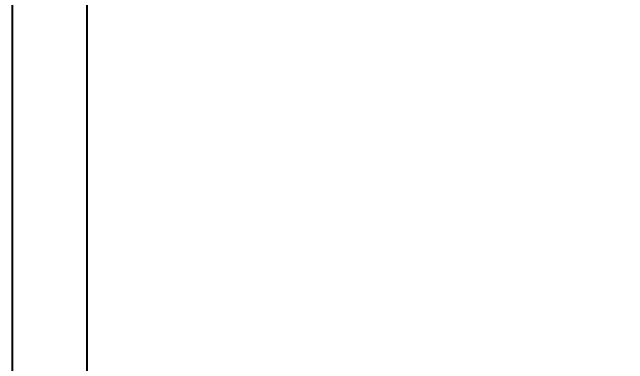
# Model space of a CAD drawing. Header units: inches. Extents: x -13 to 423, y -240 to 292.
# Drawn here: x 7.8 to 81.7, y 123.6 to 165.7 of the extents above; entities that cross this region are included whole.
import ezdxf

# ---------------------------------------------------------------- set-up
doc = ezdxf.new("R2010")
doc.units = ezdxf.units.IN
doc.header["$LTSCALE"] = 15
doc.header["$MEASUREMENT"] = 0
doc.layers.add('Dim', color=7, linetype='Continuous')
doc.layers.add('Wall', color=6, linetype='Continuous')
doc.styles.get("Standard").update_dxf_attribs({"font": 'arial.ttf'})
doc.dimstyles.get("Standard").update_dxf_attribs({"dimscale": 20, "dimtxt": 2.5, "dimasz": 2.5, "dimexe": 1.25, "dimexo": 0.625, "dimtad": 1, "dimlunit": 3, "dimtxsty": 'Standard', "dimcen": 2.5, "dimazin": 3, "dimtfac": 1, "dimtmove": 0, "dimatfit": 3})

# ---------------------------------------------------------------- blocks, each defined once
blk = doc.blocks.new('*D5')
at = {"layer": 'Defpoints', "color": 0, "transparency": 16777216}
for p in [(136.833, 288.558), (16.833, 255.238), (136.833, 144.238)]:
    blk.add_point(p, dxfattribs=at)
at = {"layer": 'Dim', "color": 0, "lineweight": -2, "transparency": 16777216}
for p, q in [((16.833, 256.488), (16.833, 292.158)), ((136.833, 145.488), (136.833, 292.158)), ((20.433, 288.558), (72.147, 288.558)), ((133.233, 288.558), (81.518, 288.558))]:
    blk.add_line(p, q, dxfattribs=at)
at = {"layer": 'Dim', "color": 0, "transparency": 16777216}
for points in [[(20.433, 289.158), (20.433, 287.958), (16.833, 288.558)], [(133.233, 289.158), (133.233, 287.958), (136.833, 288.558)]]:
    blk.add_solid(points, dxfattribs=at)
at = {"layer": 'Dim', "color": 0, "transparency": 16777216, "insert": (76.833, 288.558), "char_height": 3.6, "attachment_point": 5}
blk.add_mtext("\\A1;10'", dxfattribs=at)

msp = doc.modelspace()

# ---------------------------------------------------------------- linework, layer by layer
at = {"layer": 'Wall'}
msp.add_lwpolyline([(7.833, 45.238), (7.833, -113.762), (385.833, -113.762), (385.833, 264.238), (7.833, 264.238), (7.833, 105.238), (16.833, 105.238), (16.833, 255.238), (376.833, 255.238), (376.833, -104.762), (16.833, -104.762), (16.833, 45.238)], close=True, dxfattribs=at)

# ---------------------------------------------------------------- dimensions: what is measured, and where the dimension line sits
at = {"layer": 'Dim'}
dim = msp.add_linear_dim(base=(136.833, 288.558), p1=(16.833, 255.238), p2=(136.833, 144.238), dimstyle='Standard', dxfattribs=at)
dim.commit()
dim.dimension.update_dxf_attribs({"geometry": '*D5', "text_midpoint": (76.833, 288.558)})

doc.saveas('drawing.dxf')
